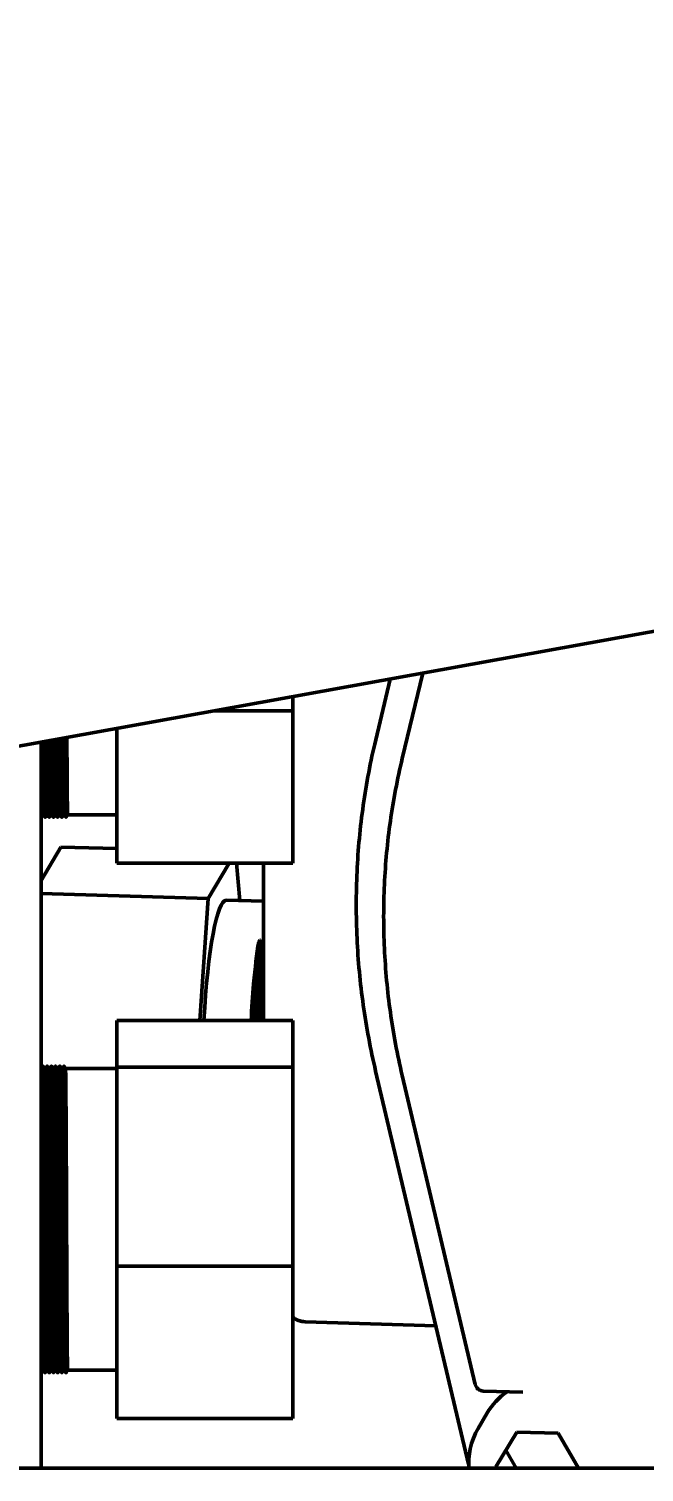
# Model space of a CAD drawing. Header units: inches. Extents: x 11 to 1621, y 11 to 1332.
# Drawn here: x 762.869 to 764.313, y 302.264 to 305.653 of the extents above; entities that cross this region are included whole.
import ezdxf

# ---------------------------------------------------------------- set-up
doc = ezdxf.new("R2010")
doc.units = ezdxf.units.IN
doc.header["$LTSCALE"] = 48
doc.header["$MEASUREMENT"] = 0
doc.layers.add('Dimension (ANSI)', color=7, linetype='Continuous', lineweight=25)
doc.layers.add('Visible (ANSI)', color=7, linetype='Continuous', lineweight=50)
doc.styles.add('Dimension Text', font='tahoma.ttf')
doc.dimstyles.new('ELC FT', dxfattribs={"dimscale": 48, "dimtxt": 0.12, "dimasz": 0.098425, "dimexe": 0.05, "dimexo": 0.1, "dimgap": 0.031496, "dimtad": 1, "dimdec": 5, "dimzin": 3, "dimdsep": 46, "dimlunit": 4, "dimtxsty": 'Dimension Text', "dimcen": 0.09, "dimdle": 0.5, "dimclrd": 5, "dimclre": 5, "dimclrt": 256, "dimadec": 1, "dimazin": 3, "dimtfac": 0.833333, "dimtofl": 0, "dimtmove": 0, "dimatfit": 3, "dimfxl": 0, "dimfrac": 2, "dimtolj": 1, "dimtzin": 0, "dimlwd": 25, "dimlwe": 25, "dimarcsym": 0})

# ---------------------------------------------------------------- blocks, each defined once
blk = doc.blocks.new('*D15')
at = {"layer": 'Defpoints', "color": 0, "linetype": 'Continuous', "transparency": 16777216}
for p in [(804.8774, 319.6302), (264.5024, 280.7711), (804.8774, 187.6927)]:
    blk.add_point(p, dxfattribs=at)
at = {"layer": 'Dimension (ANSI)', "color": 5, "linetype": 'Continuous', "lineweight": 25, "transparency": 16777216}
for p, q in [((804.8774, 314.8302), (804.8774, 185.2927)), ((264.5024, 275.9711), (264.5024, 185.2927)), ((269.2268, 187.6927), (800.153, 187.6927))]:
    blk.add_line(p, q, dxfattribs=at)
at = {"layer": 'Dimension (ANSI)', "color": 5, "linetype": 'Continuous', "transparency": 16777216}
for points in [[(269.2268, 188.4801), (269.2268, 186.9053), (264.5024, 187.6927)], [(800.153, 188.4801), (800.153, 186.9053), (804.8774, 187.6927)]]:
    blk.add_solid(points, dxfattribs=at)
at = {"layer": 'Dimension (ANSI)', "linetype": 'Continuous', "lineweight": 25, "transparency": 16777216, "insert": (534.7524, 192.8408), "char_height": 5.76, "attachment_point": 5, "style": 'Dimension Text'}
blk.add_mtext('\\A1;45\'-0 3/8"', dxfattribs=at)
blk = doc.blocks.new('*D25')
at = {"layer": 'Defpoints', "color": 0, "linetype": 'Continuous', "transparency": 16777216}
for p in [(804.8774, 319.6302), (744.2524, 285.9427), (804.8774, 225.928)]:
    blk.add_point(p, dxfattribs=at)
at = {"layer": 'Dimension (ANSI)', "color": 5, "linetype": 'Continuous', "lineweight": 25, "transparency": 16777216}
for p, q in [((804.8774, 314.8302), (804.8774, 223.528)), ((744.2524, 281.1427), (744.2524, 223.528)), ((748.9768, 225.928), (800.153, 225.928))]:
    blk.add_line(p, q, dxfattribs=at)
at = {"layer": 'Dimension (ANSI)', "color": 5, "linetype": 'Continuous', "transparency": 16777216}
for points in [[(748.9768, 226.7154), (748.9768, 225.1406), (744.2524, 225.928)], [(800.153, 226.7154), (800.153, 225.1406), (804.8774, 225.928)]]:
    blk.add_solid(points, dxfattribs=at)
at = {"layer": 'Dimension (ANSI)', "linetype": 'Continuous', "lineweight": 25, "transparency": 16777216, "insert": (774.5649, 231.076), "char_height": 5.76, "attachment_point": 5, "style": 'Dimension Text'}
blk.add_mtext('\\A1;5\'-0 5/8"', dxfattribs=at)

msp = doc.modelspace()

# ---------------------------------------------------------------- linework, layer by layer
at = {"layer": 'Visible (ANSI)'}
for p, q in [((761.976827, 303.811731), (766.297743, 304.593498)), ((763.682902, 303.983407), (763.717198, 304.12661)), ((763.745377, 303.940028), (763.793362, 304.14039)), ((763.488331, 304.085202), (763.488331, 304.0519)), ((763.488331, 304.0519), (763.304267, 304.0519)), ((763.488331, 304.0519), (763.488331, 303.694486)), ((763.074945, 303.694486), (763.074945, 304.01041)), ((762.897779, 302.724714), (762.897779, 303.978356)), ((762.903146, 303.807503), (762.897779, 303.807503)), ((762.906215, 303.802187), (762.903139, 303.807514)), ((762.907458, 303.802176), (762.906228, 303.802176)), ((762.91054, 303.807503), (762.90747, 303.802187)), ((762.912988, 303.807503), (762.910534, 303.807503)), ((762.916058, 303.802187), (762.912982, 303.807514)), ((762.9173, 303.802176), (762.91607, 303.802176)), ((762.920382, 303.807503), (762.917313, 303.802187)), ((762.922831, 303.807503), (762.920376, 303.807503)), ((762.9259, 303.802187), (762.922824, 303.807514)), ((762.927143, 303.802176), (762.925913, 303.802176)), ((762.930225, 303.807503), (762.927155, 303.802187)), ((762.932673, 303.807503), (762.930219, 303.807503)), ((762.935743, 303.802187), (762.932667, 303.807514)), ((762.936985, 303.802176), (762.935755, 303.802176)), ((762.940068, 303.807503), (762.936998, 303.802187)), ((762.942516, 303.807503), (762.940061, 303.807503)), ((762.945585, 303.802187), (762.942509, 303.807514)), ((762.946828, 303.802176), (762.945598, 303.802176)), ((762.94991, 303.807503), (762.94684, 303.802187)), ((762.952358, 303.807503), (762.949904, 303.807503)), ((762.955428, 303.802187), (762.952352, 303.807514)), ((762.956671, 303.802176), (762.95544, 303.802176)), ((762.959753, 303.807503), (762.956683, 303.802187)), ((763.074945, 303.807503), (762.959746, 303.807503)), ((762.897779, 303.65355), (762.943742, 303.732086)), ((763.074945, 303.7282), (762.943742, 303.732086)), ((763.074945, 303.694486), (763.488331, 303.694486)), ((763.33869, 303.694486), (763.289803, 303.610954)), ((763.363719, 303.606312), (763.355861, 303.694486)), ((763.419928, 303.694486), (763.419928, 303.324907)), ((763.289803, 303.610954), (762.897779, 303.622564)), ((763.289803, 303.610954), (763.270262, 303.324907)), ((763.332186, 303.607246), (763.419928, 303.604647)), ((763.408354, 303.509301), (763.411055, 303.513112)), ((763.411055, 303.513112), (763.412275, 303.513076)), ((763.412275, 303.513076), (763.415672, 303.509084)), ((763.074945, 303.324907), (763.488331, 303.324907)), ((763.074945, 303.214973), (763.074945, 303.324907)), ((763.488331, 303.324907), (763.488331, 303.214973)), ((762.898109, 303.211691), (762.901294, 303.217207)), ((762.902537, 303.217217), (762.901306, 303.217217)), ((762.902549, 303.217207), (762.905625, 303.211879)), ((762.908073, 303.21189), (762.905619, 303.21189)), ((762.908067, 303.21189), (762.911137, 303.217207)), ((762.912379, 303.217217), (762.911149, 303.217217)), ((762.912392, 303.217207), (762.915467, 303.211879)), ((762.917916, 303.21189), (762.915461, 303.21189)), ((762.917909, 303.21189), (762.920979, 303.217207)), ((762.922222, 303.217217), (762.920991, 303.217217)), ((762.922234, 303.217207), (762.92531, 303.211879)), ((762.927758, 303.21189), (762.925304, 303.21189)), ((762.927752, 303.21189), (762.930822, 303.217207)), ((762.932064, 303.217217), (762.930834, 303.217217)), ((762.932077, 303.217207), (762.935153, 303.211879)), ((762.937601, 303.21189), (762.935146, 303.21189)), ((762.937594, 303.21189), (762.940664, 303.217207)), ((762.941907, 303.217217), (762.940676, 303.217217)), ((762.941919, 303.217207), (762.944995, 303.211879)), ((762.947443, 303.21189), (762.944989, 303.21189)), ((762.947437, 303.21189), (762.950507, 303.217207)), ((762.951749, 303.217217), (762.950519, 303.217217)), ((762.951762, 303.217207), (762.954838, 303.211879)), ((763.074945, 303.21189), (762.954831, 303.21189)), ((763.074945, 303.214973), (763.488331, 303.214973)), ((763.074945, 302.747625), (763.074945, 303.214973)), ((763.488331, 303.214973), (763.488331, 302.747625)), ((763.90083, 302.283121), (763.682887, 303.206045)), ((763.916708, 302.469788), (763.74529, 303.195694)), ((763.488331, 302.747625), (763.074945, 302.747625)), ((763.074945, 302.390211), (763.074945, 302.747625)), ((763.488331, 302.747625), (763.488331, 302.390211)), ((762.897779, 302.724714), (762.897779, 302.273462)), ((763.824114, 302.607993), (763.517733, 302.617067)), ((762.903146, 302.503229), (762.897779, 302.503229)), ((762.906215, 302.497912), (762.903139, 302.503239)), ((762.91054, 302.503229), (762.90747, 302.497912)), ((762.912988, 302.503229), (762.910534, 302.503229)), ((762.916058, 302.497912), (762.912982, 302.503239)), ((762.920382, 302.503229), (762.917313, 302.497912)), ((762.922831, 302.503229), (762.920376, 302.503229)), ((762.9259, 302.497912), (762.922824, 302.503239)), ((762.930225, 302.503229), (762.927155, 302.497912)), ((762.932673, 302.503229), (762.930219, 302.503229)), ((762.935743, 302.497912), (762.932667, 302.503239)), ((762.940068, 302.503229), (762.936998, 302.497912)), ((762.942516, 302.503229), (762.940061, 302.503229)), ((762.945585, 302.497912), (762.942509, 302.503239)), ((762.94991, 302.503229), (762.94684, 302.497912)), ((762.952358, 302.503229), (762.949904, 302.503229)), ((762.955428, 302.497912), (762.952352, 302.503239)), ((762.959753, 302.503229), (762.956683, 302.497912)), ((763.074945, 302.503229), (762.959746, 302.503229)), ((762.907458, 302.497901), (762.906228, 302.497901)), ((762.9173, 302.497901), (762.91607, 302.497901)), ((762.927143, 302.497901), (762.925913, 302.497901)), ((762.936985, 302.497901), (762.935755, 302.497901)), ((762.946828, 302.497901), (762.945598, 302.497901)), ((762.956671, 302.497901), (762.95544, 302.497901)), ((764.027992, 302.451766), (763.935443, 302.454506)), ((763.94405, 302.401991), (763.923495, 302.366868)), ((763.074945, 302.390211), (763.488331, 302.390211)), ((763.965182, 302.276462), (764.013974, 302.358071)), ((764.013974, 302.358071), (764.111557, 302.355181)), ((764.111557, 302.355181), (764.158743, 302.273462)), ((764.012855, 302.273462), (763.988552, 302.315551)), ((745.222429, 302.273462), (766.252429, 302.273462)), ((763.966915, 302.273462), (763.965182, 302.276462))]:
    msp.add_line(p, q, dxfattribs=at)
for centre, major_axis, ratio, start_param, end_param in [((763.321697, 303.25307), (0.010489, 0.354175), 0.12718081, 0, 1.37031778), ((764.088459, 302.317475), (-0.144409, 0.084516), 0.96603419, 5.84896508, 6.28318531)]:
    msp.add_ellipse(centre, major_axis=major_axis, ratio=ratio, start_param=start_param, end_param=end_param, dxfattribs=at)
for points, knots in [([(762.903139, 303.807514), (762.903048, 303.807673), (762.902958, 303.809584), (762.902681, 303.821264), (762.902505, 303.837611), (762.902098, 303.885856), (762.901883, 303.917717), (762.901627, 303.962937), (762.901584, 303.970893), (762.901541, 303.979036)], [-2.623271953, -2.623271953, -2.623271953, -2.623271953, -2.468116236, -2.468116236, -2.126204219, -2.126204219, -1.774687026, -1.774687026, -1.702018829, -1.702018829, -1.702018829, -1.702018829]), ([(762.908916, 303.980371), (762.909123, 303.941136), (762.909336, 303.906787), (762.909759, 303.850812), (762.909956, 303.830173), (762.910272, 303.811189), (762.910401, 303.807504), (762.910534, 303.807503)], [-31.864256191, -31.864256191, -31.864256191, -31.864256191, -31.516081539, -31.516081539, -31.15714712, -31.15714712, -30.931390927, -30.931390927, -30.931390927, -30.931390927]), ([(762.912982, 303.807514), (762.912959, 303.807553), (762.912937, 303.807698), (762.912715, 303.810201), (762.91254, 303.820965), (762.912145, 303.859383), (762.911928, 303.887531), (762.911596, 303.940404), (762.911484, 303.959971), (762.911374, 303.980815)], [-5.459951241, -5.459951241, -5.459951241, -5.459951241, -5.421803077, -5.421803077, -5.079467466, -5.079467466, -4.718599846, -4.718599846, -4.532983054, -4.532983054, -4.532983054, -4.532983054]), ([(762.918749, 303.98215), (762.918923, 303.948942), (762.919103, 303.919099), (762.919496, 303.863151), (762.919705, 303.839817), (762.920048, 303.813458), (762.920208, 303.807503), (762.920376, 303.807503)], [-26.196929326, -26.196929326, -26.196929326, -26.196929326, -25.902586011, -25.902586011, -25.545199728, -25.545199728, -25.258724432, -25.258724432, -25.258724432, -25.258724432]), ([(762.922824, 303.807514), (762.922768, 303.807613), (762.922712, 303.808384), (762.922459, 303.815022), (762.922285, 303.828803), (762.92188, 303.872865), (762.921661, 303.903308), (762.921364, 303.953477), (762.921285, 303.967724), (762.921207, 303.982594)], [-11.132632905, -11.132632905, -11.132632905, -11.132632905, -11.036192964, -11.036192964, -10.690794754, -10.690794754, -10.332425077, -10.332425077, -10.200498646, -10.200498646, -10.200498646, -10.200498646]), ([(762.928582, 303.983929), (762.928723, 303.9569), (762.928868, 303.932011), (762.92923, 303.876948), (762.929444, 303.850904), (762.929828, 303.816532), (762.930008, 303.807772), (762.930212, 303.807505), (762.930216, 303.807503), (762.930219, 303.807503)], [-20.529501514, -20.529501514, -20.529501514, -20.529501514, -20.290393132, -20.290393132, -19.932912315, -19.932912315, -19.591471825, -19.591471825, -19.58619296, -19.58619296, -19.58619296, -19.58619296]), ([(762.932667, 303.807514), (762.932569, 303.807683), (762.932474, 303.809838), (762.932192, 303.822515), (762.932015, 303.839329), (762.931607, 303.888448), (762.931392, 303.920733), (762.931133, 303.966937), (762.931087, 303.97555), (762.931041, 303.984374)], [-16.805358401, -16.805358401, -16.805358401, -16.805358401, -16.639504425, -16.639504425, -16.297826031, -16.297826031, -15.945913089, -15.945913089, -15.867977257, -15.867977257, -15.867977257, -15.867977257]), ([(762.938415, 303.985708), (762.938523, 303.964907), (762.938634, 303.945319), (762.938957, 303.893025), (762.939168, 303.864955), (762.939563, 303.824344), (762.939737, 303.812111), (762.939979, 303.80786), (762.94002, 303.807503), (762.940061, 303.807503)], [-14.862021905, -14.862021905, -14.862021905, -14.862021905, -14.678466692, -14.678466692, -14.330353352, -14.330353352, -13.983794428, -13.983794428, -13.913642535, -13.913642535, -13.913642535, -13.913642535]), ([(762.942509, 303.807514), (762.942377, 303.807744), (762.942249, 303.811641), (762.941944, 303.830569), (762.941756, 303.850096), (762.94134, 303.904308), (762.941123, 303.939005), (762.940899, 303.981245), (762.940887, 303.983691), (762.940874, 303.986153)], [-22.478113963, -22.478113963, -22.478113963, -22.478113963, -22.252792026, -22.252792026, -21.911241215, -21.911241215, -21.556971916, -21.556971916, -21.535348618, -21.535348618, -21.535348618, -21.535348618]), ([(762.948249, 303.987487), (762.948325, 303.972829), (762.948402, 303.958748), (762.948692, 303.90896), (762.948905, 303.878375), (762.949308, 303.832734), (762.949482, 303.81778), (762.94975, 303.80875), (762.949826, 303.807503), (762.949904, 303.807504)], [-9.194503337, -9.194503337, -9.194503337, -9.194503337, -9.065626911, -9.065626911, -8.715287978, -8.715287978, -8.372324126, -8.372324126, -8.240952434, -8.240952434, -8.240952434, -8.240952434]), ([(762.952352, 303.807514), (762.952184, 303.807808), (762.952025, 303.814093), (762.951687, 303.84063), (762.951486, 303.86309), (762.951088, 303.919381), (762.950894, 303.951742), (762.950707, 303.987932)], [-28.150834798, -28.150834798, -28.150834798, -28.150834798, -27.863241249, -27.863241249, -27.519756805, -27.519756805, -27.202633794, -27.202633794, -27.202633794, -27.202633794]), ([(762.958083, 303.989266), (762.958127, 303.980652), (762.958171, 303.972227), (762.958428, 303.925632), (762.958644, 303.892675), (762.959054, 303.842157), (762.959234, 303.824599), (762.959526, 303.810094), (762.959635, 303.807504), (762.959746, 303.807504)], [-3.526966285, -3.526966285, -3.526966285, -3.526966285, -3.451559328, -3.451559328, -3.099004111, -3.099004111, -2.757565944, -2.757565944, -2.568159661, -2.568159661, -2.568159661, -2.568159661]), ([(763.682887, 303.206045), (763.670784, 303.257301), (763.661059, 303.309036), (763.646451, 303.413028), (763.641567, 303.465284), (763.636684, 303.569879), (763.636684, 303.622217), (763.641568, 303.726532), (763.646452, 303.77851), (763.661064, 303.881666), (763.670793, 303.932844), (763.682902, 303.983407)], [1.341206173, 1.341206173, 1.341206173, 1.341206173, 1.433042235, 1.433042235, 1.524878296, 1.524878296, 1.616714357, 1.616714357, 1.708550419, 1.708550419, 1.80038648, 1.80038648, 1.80038648, 1.80038648]), ([(763.74529, 303.195694), (763.733716, 303.244707), (763.724414, 303.294192), (763.710437, 303.393689), (763.705763, 303.443702), (763.701087, 303.543832), (763.701087, 303.593949), (763.705765, 303.693863), (763.710443, 303.74366), (763.724446, 303.842508), (763.733769, 303.891559), (763.745377, 303.940028)], [1.341206173, 1.341206173, 1.341206173, 1.341206173, 1.433042235, 1.433042235, 1.524878296, 1.524878296, 1.616714357, 1.616714357, 1.708550419, 1.708550419, 1.80038648, 1.80038648, 1.80038648, 1.80038648]), ([(763.400333, 303.324907), (763.402425, 303.364986), (763.405342, 303.403285), (763.412159, 303.468877), (763.415869, 303.49647), (763.419928, 303.519912)], [-6.22106671, -6.22106671, -6.22106671, -6.22106671, -5.907826021, -5.907826021, -5.630453859, -5.630453859, -5.630453859, -5.630453859]), ([(763.39056, 303.324907), (763.392096, 303.354411), (763.394084, 303.383028), (763.399778, 303.44728), (763.403799, 303.480883), (763.408354, 303.509301)], [-0.549157075, -0.549157075, -0.549157075, -0.549157075, -0.318241885, -0.318241885, 0, 0, 0, 0]), ([(763.415672, 303.509084), (763.411161, 303.48094), (763.407174, 303.447708), (763.401461, 303.383637), (763.399445, 303.354729), (763.39789, 303.324907)], [-33.563950478, -33.563950478, -33.563950478, -33.563950478, -33.248779612, -33.248779612, -33.015386971, -33.015386971, -33.015386971, -33.015386971]), ([(763.41993, 303.469877), (763.41872, 303.460203), (763.417562, 303.450115), (763.412769, 303.404459), (763.409791, 303.365609), (763.407663, 303.324907)], [-27.756168513, -27.756168513, -27.756168513, -27.756168513, -27.661586547, -27.661586547, -27.343505672, -27.343505672, -27.343505672, -27.343505672]), ([(763.410107, 303.324907), (763.41025, 303.32764), (763.410397, 303.330367), (763.412847, 303.374573), (763.416026, 303.413865), (763.419928, 303.449077)], [-11.892828199, -11.892828199, -11.892828199, -11.892828199, -11.871482513, -11.871482513, -11.54601281, -11.54601281, -11.54601281, -11.54601281]), ([(763.419928, 303.366096), (763.419227, 303.355914), (763.418579, 303.345558), (763.417798, 303.331684), (763.417615, 303.3283), (763.417437, 303.324907)], [-21.780777319, -21.780777319, -21.780777319, -21.780777319, -21.698271034, -21.698271034, -21.671758919, -21.671758919, -21.671758919, -21.671758919]), ([(762.905625, 303.211879), (762.905708, 303.211736), (762.905792, 303.210169), (762.906094, 303.199541), (762.906313, 303.182713), (762.906716, 303.133637), (762.90689, 303.102466), (762.907288, 303.028808), (762.9075, 302.986881), (762.907929, 302.896861), (762.908141, 302.849535), (762.908523, 302.758913), (762.908705, 302.716349), (762.909117, 302.637825), (762.909333, 302.602898), (762.909759, 302.546537), (762.909956, 302.525898), (762.910272, 302.506914), (762.910401, 302.503229), (762.910534, 302.503229)], [-33.76047648, -33.76047648, -33.76047648, -33.76047648, -33.6205394, -33.6205394, -33.26178882, -33.26178882, -32.91700126, -32.91700126, -32.56795547, -32.56795547, -32.21049352, -32.21049352, -31.86913753, -31.86913753, -31.51608154, -31.51608154, -31.15714712, -31.15714712, -30.93139093, -30.93139093, -30.93139093, -30.93139093]), ([(762.912982, 302.503239), (762.91282, 302.503522), (762.912665, 302.509367), (762.912328, 302.535126), (762.912119, 302.558348), (762.911691, 302.618961), (762.911477, 302.655511), (762.911072, 302.736555), (762.910897, 302.7801), (762.910502, 302.871987), (762.910285, 302.919534), (762.909855, 303.008059), (762.909646, 303.048395), (762.909256, 303.118802), (762.909077, 303.148128), (762.908664, 303.19191), (762.908445, 303.205638), (762.908178, 303.211328), (762.908125, 303.21189), (762.908073, 303.21189)], [-8.29821648, -8.29821648, -8.29821648, -8.29821648, -8.02120569, -8.02120569, -7.663823, -7.663823, -7.3129152, -7.3129152, -6.97052729, -6.97052729, -6.60972584, -6.60972584, -6.26285152, -6.26285152, -5.91332111, -5.91332111, -5.55701559, -5.55701559, -5.46890755, -5.46890755, -5.46890755, -5.46890755]), ([(762.915467, 303.211879), (762.915514, 303.211799), (762.915561, 303.21127), (762.915823, 303.205852), (762.916041, 303.192249), (762.916455, 303.148682), (762.916634, 303.11943), (762.917024, 303.049153), (762.917232, 303.008883), (762.917662, 302.920455), (762.91788, 302.872934), (762.918275, 302.781027), (762.918449, 302.737438), (762.918854, 302.656287), (762.919068, 302.619672), (762.919496, 302.558876), (762.919705, 302.535542), (762.920048, 302.509183), (762.920208, 302.503229), (762.920376, 302.503229)], [-28.0879917, -28.0879917, -28.0879917, -28.0879917, -28.00932768, -28.00932768, -27.65312054, -27.65312054, -27.30336093, -27.30336093, -26.95657305, -26.95657305, -26.59587262, -26.59587262, -26.25340117, -26.25340117, -25.90258601, -25.90258601, -25.54519973, -25.54519973, -25.25872443, -25.25872443, -25.25872443, -25.25872443]), ([(762.922824, 302.503239), (762.922625, 302.503584), (762.922448, 302.51222), (762.922066, 302.546168), (762.921853, 302.572108), (762.921424, 302.637107), (762.921213, 302.675214), (762.920816, 302.75886), (762.920642, 302.803556), (762.920236, 302.895891), (762.920018, 302.94266), (762.919592, 303.028599), (762.919388, 303.067199), (762.919006, 303.134256), (762.918815, 303.161668), (762.918392, 303.199834), (762.918175, 303.210337), (762.917948, 303.211837), (762.917932, 303.21189), (762.917916, 303.21189)], [-13.97078449, -13.97078449, -13.97078449, -13.97078449, -13.6334438, -13.6334438, -13.27596523, -13.27596523, -12.92731945, -12.92731945, -12.58181514, -12.58181514, -12.22351076, -12.22351076, -11.87878701, -11.87878701, -11.52240472, -11.52240472, -11.16857708, -11.16857708, -11.14154726, -11.14154726, -11.14154726, -11.14154726]), ([(762.92531, 303.211879), (762.92532, 303.211861), (762.925331, 303.211821), (762.925552, 303.210493), (762.925769, 303.200121), (762.926192, 303.162186), (762.926384, 303.134853), (762.926766, 303.067932), (762.92697, 303.029404), (762.927396, 302.943575), (762.927614, 302.896841), (762.92802, 302.804492), (762.928194, 302.759748), (762.928591, 302.676002), (762.928802, 302.637837), (762.92923, 302.572673), (762.929444, 302.546629), (762.929828, 302.512257), (762.930008, 302.503497), (762.930212, 302.503231), (762.930216, 302.503229), (762.930219, 302.503229)], [-22.41539023, -22.41539023, -22.41539023, -22.41539023, -22.39788976, -22.39788976, -22.04416235, -22.04416235, -21.68746261, -21.68746261, -21.34282491, -21.34282491, -20.98461953, -20.98461953, -20.63895029, -20.63895029, -20.29039313, -20.29039313, -19.93291231, -19.93291231, -19.59147183, -19.59147183, -19.58619296, -19.58619296, -19.58619296, -19.58619296]), ([(762.932667, 302.503239), (762.932633, 302.503298), (762.932599, 302.503597), (762.932364, 302.507396), (762.932189, 302.519379), (762.931795, 302.559536), (762.931585, 302.587376), (762.931156, 302.656395), (762.930942, 302.697237), (762.930554, 302.78394), (762.930377, 302.828715), (762.929969, 302.919642), (762.929754, 302.964923), (762.929327, 303.04934), (762.929122, 303.087535), (762.928751, 303.149511), (762.928552, 303.173253), (762.92815, 303.204187), (762.927951, 303.21189), (762.927758, 303.21189)], [-19.64333207, -19.64333207, -19.64333207, -19.64333207, -19.58580674, -19.58580674, -19.23882224, -19.23882224, -18.89090707, -18.89090707, -18.53340582, -18.53340582, -18.19170327, -18.19170327, -17.83984032, -17.83984032, -17.48245679, -17.48245679, -17.13962223, -17.13962223, -16.814097, -16.814097, -16.814097, -16.814097]), ([(762.935153, 303.211879), (762.935338, 303.211558), (762.935529, 303.204137), (762.935924, 303.17429), (762.936124, 303.150774), (762.936496, 303.089191), (762.936699, 303.051164), (762.937126, 302.966958), (762.937341, 302.921717), (762.93775, 302.830802), (762.937927, 302.786002), (762.938315, 302.699136), (762.938528, 302.658152), (762.938957, 302.58875), (762.939168, 302.56068), (762.939563, 302.520069), (762.939737, 302.507836), (762.939979, 302.503585), (762.94002, 302.503229), (762.940061, 302.503229)], [-16.74286886, -16.74286886, -16.74286886, -16.74286886, -16.43008107, -16.43008107, -16.08704166, -16.08704166, -15.7296356, -15.7296356, -15.37756527, -15.37756527, -15.035962, -15.035962, -14.67846669, -14.67846669, -14.33035335, -14.33035335, -13.98379443, -13.98379443, -13.91364253, -13.91364253, -13.91364253, -13.91364253]), ([(762.942509, 302.503239), (762.94244, 302.50336), (762.942371, 302.504495), (762.942109, 302.512892), (762.941936, 302.527584), (762.941534, 302.572737), (762.94132, 302.603081), (762.940892, 302.676222), (762.940682, 302.718542), (762.940305, 302.806995), (762.940118, 302.852077), (762.939702, 302.942825), (762.939485, 302.987569), (762.939063, 303.069143), (762.938874, 303.105155), (762.938491, 303.162553), (762.938286, 303.183797), (762.937917, 303.206842), (762.937756, 303.21189), (762.937601, 303.21189)], [-25.31599545, -25.31599545, -25.31599545, -25.31599545, -25.1975597, -25.1975597, -24.85433764, -24.85433764, -24.50421806, -24.50421806, -24.14680057, -24.14680057, -23.80527168, -23.80527168, -23.45106021, -23.45106021, -23.09588377, -23.09588377, -22.75083039, -22.75083039, -22.48669791, -22.48669791, -22.48669791, -22.48669791]), ([(762.944995, 303.211879), (762.945144, 303.211622), (762.945296, 303.206795), (762.945658, 303.184694), (762.945863, 303.163685), (762.946247, 303.106763), (762.946435, 303.07102), (762.946856, 302.989809), (762.947073, 302.94513), (762.947489, 302.854407), (762.947678, 302.80929), (762.948053, 302.720671), (762.948263, 302.678216), (762.948692, 302.604686), (762.948905, 302.5741), (762.949308, 302.528459), (762.949482, 302.513505), (762.94975, 302.504475), (762.949826, 302.503229), (762.949904, 302.503229)], [-11.07023611, -11.07023611, -11.07023611, -11.07023611, -10.81882748, -10.81882748, -10.47356827, -10.47356827, -10.11910995, -10.11910995, -9.76465974, -9.76465974, -9.42303498, -9.42303498, -9.06562691, -9.06562691, -8.71528798, -8.71528798, -8.37232413, -8.37232413, -8.24095243, -8.24095243, -8.24095243, -8.24095243]), ([(762.952352, 302.503239), (762.952248, 302.503419), (762.952146, 302.505855), (762.95186, 302.519606), (762.951682, 302.536912), (762.951272, 302.586956), (762.951056, 302.619685), (762.95063, 302.696632), (762.950429, 302.740248), (762.950055, 302.830323), (762.949855, 302.87578), (762.949432, 302.966196), (762.949214, 303.010176), (762.948802, 303.087981), (762.948625, 303.121279), (762.948233, 303.173747), (762.948024, 303.192488), (762.947688, 303.208843), (762.947564, 303.21189), (762.947443, 303.21189)], [-30.9887649, -30.9887649, -30.9887649, -30.9887649, -30.8119941, -30.8119941, -30.4704931, -30.4704931, -30.11815727, -30.11815727, -29.76072107, -29.76072107, -29.41741959, -29.41741959, -29.06074516, -29.06074516, -28.71206188, -28.71206188, -28.36486321, -28.36486321, -28.1594262, -28.1594262, -28.1594262, -28.1594262]), ([(762.954838, 303.211879), (762.954949, 303.211686), (762.955063, 303.20891), (762.955389, 303.193729), (762.955599, 303.175391), (762.955992, 303.123696), (762.956168, 303.090809), (762.956579, 303.013597), (762.956797, 302.969753), (762.95722, 302.879416), (762.957422, 302.83391), (762.957799, 302.74319), (762.958, 302.699016), (762.958428, 302.621357), (762.958644, 302.5884), (762.959054, 302.537882), (762.959234, 302.520324), (762.959526, 302.505819), (762.959635, 302.503229), (762.959746, 302.503229)], [-5.3974898, -5.3974898, -5.3974898, -5.3974898, -5.20836721, -5.20836721, -4.86082874, -4.86082874, -4.51297328, -4.51297328, -4.15591396, -4.15591396, -3.81227517, -3.81227517, -3.45155933, -3.45155933, -3.09900411, -3.09900411, -2.75756594, -2.75756594, -2.56815966, -2.56815966, -2.56815966, -2.56815966]), ([(762.903139, 302.503239), (762.903012, 302.50346), (762.902888, 302.50707), (762.902578, 302.525569), (762.902381, 302.546079), (762.901956, 302.602217), (762.901739, 302.637069), (762.901327, 302.715481), (762.901145, 302.758004), (762.900763, 302.848586), (762.900551, 302.895918), (762.900123, 302.986007), (762.89991, 303.027996), (762.899527, 303.09901), (762.899366, 303.128291), (762.898998, 303.175737), (762.8988, 303.193088), (762.898189, 303.202811)], [-2.62551562, -2.62551562, -2.62551562, -2.62551562, -2.40896942, -2.40896942, -2.05035992, -2.05035992, -1.69720755, -1.69720755, -1.35585458, -1.35585458, -0.99839473, -0.99839473, -0.64925851, -0.64925851, -0.33069936, -0.33069936, -0.00124937, -0.00124937, -0.00124937, -0.00124937]), ([(763.935443, 302.454513), (763.933371, 302.454573), (763.931253, 302.454969), (763.927259, 302.45641), (763.925335, 302.457484), (763.92196, 302.460173), (763.920471, 302.461828), (763.918121, 302.465508), (763.917243, 302.46759), (763.916736, 302.4697)], [0, 0, 0, 0, 0.0163254864, 0.0163254864, 0.0328980027, 0.0328980027, 0.0496385384, 0.0496385384, 0.0667074723, 0.0667074723, 0.0667074723, 0.0667074723]), ([(763.923495, 302.366868), (763.914769, 302.351958), (763.908501, 302.335615), (763.901936, 302.303857), (763.900988, 302.288585), (763.90217, 302.273462)], [4.197821218, 4.197821218, 4.197821218, 4.197821218, 4.513145403, 4.513145403, 4.789220615, 4.789220615, 4.789220615, 4.789220615])]:
    msp.add_open_spline(points, degree=3, knots=knots, dxfattribs=at)
for points, weights, knots in [([(762.9046, 303.97959), (762.905223, 303.858841), (762.905776, 303.817891), (762.905989, 303.802176), (762.906228, 303.802176)], [0.944302320009, 0.905512501632, 1, 0.961496603968, 0.945124440988], [0.0637426586, 0.0637426586, 0.0637426586, 0.0833333333, 0.0833333333, 0.0913164795, 0.0913164795, 0.0913164795]), ([(762.90747, 303.802187), (762.907225, 303.801761), (762.907007, 303.817891), (762.906453, 303.858885), (762.905829, 303.979812)], [0.944308693049, 0.96052066305, 1, 0.905421778619, 0.944376931658], [0.9084811727, 0.9084811727, 0.9084811727, 0.9166666667, 0.9166666667, 0.9362761515, 0.9362761515, 0.9362761515]), ([(762.914433, 303.981369), (762.915061, 303.859188), (762.915619, 303.817891), (762.915831, 303.802176), (762.91607, 303.802176)], [0.944905369108, 0.904787577551, 1, 0.961496603968, 0.945124440988], [0.2302590223, 0.2302590223, 0.2302590223, 0.25, 0.25, 0.2579831461, 0.2579831461, 0.2579831461]), ([(762.917313, 303.802187), (762.917067, 303.801761), (762.916849, 303.817891), (762.916291, 303.859232), (762.915662, 303.981591)], [0.944308693049, 0.96052066305, 1, 0.904697098953, 0.944981737701], [0.741814506, 0.741814506, 0.741814506, 0.75, 0.75, 0.7697597372, 0.7697597372, 0.7697597372]), ([(762.924266, 303.983148), (762.924899, 303.859535), (762.925461, 303.817891), (762.925674, 303.802176), (762.925913, 303.802176)], [0.945522439091, 0.904064584597, 1, 0.961496603968, 0.945124440988], [0.3967757864, 0.3967757864, 0.3967757864, 0.4166666667, 0.4166666667, 0.4246498128, 0.4246498128, 0.4246498128]), ([(762.927155, 303.802187), (762.92691, 303.801761), (762.926692, 303.817891), (762.926129, 303.859579), (762.925496, 303.98337)], [0.944308693049, 0.96052066305, 1, 0.903974343529, 0.945600554818], [0.5751478394, 0.5751478394, 0.5751478394, 0.5833333333, 0.5833333333, 0.6032429238, 0.6032429238, 0.6032429238]), ([(762.9341, 303.984927), (762.934737, 303.859882), (762.935304, 303.817891), (762.935516, 303.802176), (762.935755, 303.802176)], [0.94615345325, 0.903343468189, 1, 0.961496603968, 0.945124440988], [0.5632929396, 0.5632929396, 0.5632929396, 0.5833333333, 0.5833333333, 0.5913164795, 0.5913164795, 0.5913164795]), ([(762.936998, 303.802187), (762.936752, 303.801761), (762.936534, 303.817891), (762.935966, 303.859925), (762.935329, 303.985149)], [0.944308693049, 0.96052066305, 1, 0.903253457908, 0.946233306805], [0.4084811727, 0.4084811727, 0.4084811727, 0.4166666667, 0.4166666667, 0.4367257228, 0.4367257228, 0.4367257228]), ([(762.943933, 303.986706), (762.944574, 303.860228), (762.945146, 303.817891), (762.945359, 303.802176), (762.945598, 303.802176)], [0.946798338874, 0.902624174878, 1, 0.961496603968, 0.945124440988], [0.7298104707, 0.7298104707, 0.7298104707, 0.75, 0.75, 0.7579831461, 0.7579831461, 0.7579831461]), ([(762.94684, 303.802187), (762.946595, 303.801761), (762.946377, 303.817891), (762.945804, 303.860271), (762.945162, 303.986929)], [0.944308693049, 0.96052066305, 1, 0.902534388781, 0.946879921445], [0.241814506, 0.241814506, 0.241814506, 0.25, 0.25, 0.2702081452, 0.2702081452, 0.2702081452]), ([(762.953767, 303.988485), (762.954412, 303.860574), (762.954989, 303.817891), (762.955201, 303.802176), (762.95544, 303.802176)], [0.947457027135, 0.901906652304, 1, 0.961496603968, 0.945124440988], [0.896328369, 0.896328369, 0.896328369, 0.9166666667, 0.9166666667, 0.9246498128, 0.9246498128, 0.9246498128]), ([(762.956683, 303.802187), (762.956437, 303.801761), (762.956219, 303.817891), (762.955642, 303.860617), (762.954996, 303.988708)], [0.944308693049, 0.96052066305, 1, 0.90181708392, 0.947540330385], [0.0751478394, 0.0751478394, 0.0751478394, 0.0833333333, 0.0833333333, 0.1036902017, 0.1036902017, 0.1036902017]), ([(762.901294, 303.217207), (762.90193, 303.218308), (762.902496, 303.120597), (762.903316, 302.97898), (762.904136, 302.776654), (762.904956, 302.574327), (762.905776, 302.513616), (762.905989, 302.497901), (762.906228, 302.497901)], [0.945966331367, 0.90355546782, 1, 0.866025403784, 1, 0.866025403784, 1, 0.961496603968, 0.945124440988], [0.0077813392, 0.0077813392, 0.0077813392, 0.0277777778, 0.0277777778, 0.0555555556, 0.0555555556, 0.0833333333, 0.0833333333, 0.0913164795, 0.0913164795, 0.0913164795]), ([(762.90747, 302.497912), (762.907225, 302.497486), (762.907007, 302.513616), (762.906187, 302.574327), (762.905366, 302.776654), (762.904546, 302.97898), (762.903726, 303.120597), (762.903166, 303.217217), (762.902537, 303.217217)], [0.944308693049, 0.96052066305, 1, 0.866025403784, 1, 0.866025403784, 1, 0.904528799817, 0.945124440988], [0.9084811727, 0.9084811727, 0.9084811727, 0.9166666667, 0.9166666667, 0.9444444444, 0.9444444444, 0.9722222222, 0.9722222222, 0.9920168539, 0.9920168539, 0.9920168539]), ([(762.911137, 303.217207), (762.911772, 303.218308), (762.912338, 303.120597), (762.913158, 302.97898), (762.913978, 302.776654), (762.914799, 302.574327), (762.915619, 302.513616), (762.915831, 302.497901), (762.91607, 302.497901)], [0.945966331367, 0.90355546782, 1, 0.866025403784, 1, 0.866025403784, 1, 0.961496603968, 0.945124440988], [0.1744480059, 0.1744480059, 0.1744480059, 0.1944444444, 0.1944444444, 0.2222222222, 0.2222222222, 0.25, 0.25, 0.2579831461, 0.2579831461, 0.2579831461]), ([(762.917313, 302.497912), (762.917067, 302.497486), (762.916849, 302.513616), (762.916029, 302.574327), (762.915209, 302.776654), (762.914389, 302.97898), (762.913568, 303.120597), (762.913009, 303.217217), (762.912379, 303.217217)], [0.944308693049, 0.96052066305, 1, 0.866025403784, 1, 0.866025403784, 1, 0.904528799817, 0.945124440988], [0.741814506, 0.741814506, 0.741814506, 0.75, 0.75, 0.7777777778, 0.7777777778, 0.8055555556, 0.8055555556, 0.8253501872, 0.8253501872, 0.8253501872]), ([(762.920979, 303.217207), (762.921615, 303.218308), (762.922181, 303.120597), (762.923001, 302.97898), (762.923821, 302.776654), (762.924641, 302.574327), (762.925461, 302.513616), (762.925674, 302.497901), (762.925913, 302.497901)], [0.945966331367, 0.90355546782, 1, 0.866025403784, 1, 0.866025403784, 1, 0.961496603968, 0.945124440988], [0.3411146725, 0.3411146725, 0.3411146725, 0.3611111111, 0.3611111111, 0.3888888889, 0.3888888889, 0.4166666667, 0.4166666667, 0.4246498128, 0.4246498128, 0.4246498128]), ([(762.927155, 302.497912), (762.92691, 302.497486), (762.926692, 302.513616), (762.925872, 302.574327), (762.925051, 302.776654), (762.924231, 302.97898), (762.923411, 303.120597), (762.922851, 303.217217), (762.922222, 303.217217)], [0.944308693049, 0.96052066305, 1, 0.866025403784, 1, 0.866025403784, 1, 0.904528799817, 0.945124440988], [0.5751478394, 0.5751478394, 0.5751478394, 0.5833333333, 0.5833333333, 0.6111111111, 0.6111111111, 0.6388888889, 0.6388888889, 0.6586835205, 0.6586835205, 0.6586835205]), ([(762.930822, 303.217207), (762.931457, 303.218308), (762.932023, 303.120597), (762.932843, 302.97898), (762.933664, 302.776654), (762.934484, 302.574327), (762.935304, 302.513616), (762.935516, 302.497901), (762.935755, 302.497901)], [0.945966331367, 0.90355546782, 1, 0.866025403784, 1, 0.866025403784, 1, 0.961496603968, 0.945124440988], [0.5077813392, 0.5077813392, 0.5077813392, 0.5277777778, 0.5277777778, 0.5555555556, 0.5555555556, 0.5833333333, 0.5833333333, 0.5913164795, 0.5913164795, 0.5913164795]), ([(762.936998, 302.497912), (762.936752, 302.497486), (762.936534, 302.513616), (762.935714, 302.574327), (762.934894, 302.776654), (762.934074, 302.97898), (762.933253, 303.120597), (762.932694, 303.217217), (762.932064, 303.217217)], [0.944308693049, 0.96052066305, 1, 0.866025403784, 1, 0.866025403784, 1, 0.904528799817, 0.945124440988], [0.4084811727, 0.4084811727, 0.4084811727, 0.4166666667, 0.4166666667, 0.4444444444, 0.4444444444, 0.4722222222, 0.4722222222, 0.4920168539, 0.4920168539, 0.4920168539]), ([(762.940664, 303.217207), (762.9413, 303.218308), (762.941866, 303.120597), (762.942686, 302.97898), (762.943506, 302.776654), (762.944326, 302.574327), (762.945146, 302.513616), (762.945359, 302.497901), (762.945598, 302.497901)], [0.945966331367, 0.90355546782, 1, 0.866025403784, 1, 0.866025403784, 1, 0.961496603968, 0.945124440988], [0.6744480059, 0.6744480059, 0.6744480059, 0.6944444444, 0.6944444444, 0.7222222222, 0.7222222222, 0.75, 0.75, 0.7579831461, 0.7579831461, 0.7579831461]), ([(762.94684, 302.497912), (762.946595, 302.497486), (762.946377, 302.513616), (762.945557, 302.574327), (762.944736, 302.776654), (762.943916, 302.97898), (762.943096, 303.120597), (762.942536, 303.217217), (762.941907, 303.217217)], [0.944308693049, 0.96052066305, 1, 0.866025403784, 1, 0.866025403784, 1, 0.904528799817, 0.945124440988], [0.241814506, 0.241814506, 0.241814506, 0.25, 0.25, 0.2777777778, 0.2777777778, 0.3055555556, 0.3055555556, 0.3253501872, 0.3253501872, 0.3253501872]), ([(762.950507, 303.217207), (762.951142, 303.218308), (762.951708, 303.120597), (762.952528, 302.97898), (762.953349, 302.776654), (762.954169, 302.574327), (762.954989, 302.513616), (762.955201, 302.497901), (762.95544, 302.497901)], [0.945966331367, 0.90355546782, 1, 0.866025403784, 1, 0.866025403784, 1, 0.961496603968, 0.945124440988], [0.8411146725, 0.8411146725, 0.8411146725, 0.8611111111, 0.8611111111, 0.8888888889, 0.8888888889, 0.9166666667, 0.9166666667, 0.9246498128, 0.9246498128, 0.9246498128]), ([(762.956683, 302.497912), (762.956437, 302.497486), (762.956219, 302.513616), (762.955399, 302.574327), (762.954579, 302.776654), (762.953759, 302.97898), (762.952938, 303.120597), (762.952379, 303.217217), (762.951749, 303.217217)], [0.944308693049, 0.96052066305, 1, 0.866025403784, 1, 0.866025403784, 1, 0.904528799817, 0.945124440988], [0.0751478394, 0.0751478394, 0.0751478394, 0.0833333333, 0.0833333333, 0.1111111111, 0.1111111111, 0.1388888889, 0.1388888889, 0.1586835205, 0.1586835205, 0.1586835205])]:
    msp.add_rational_spline(points, weights, degree=2, knots=knots, dxfattribs=at)
for points, weights in [([(763.411055, 303.513112), (763.398669, 303.435874), (763.392926, 303.324907)], [1, 0.922027127208, 0.93481428002]), ([(763.394148, 303.324907), (763.399891, 303.435851), (763.412275, 303.513076)], [0.934810061939, 0.922039995149, 1]), ([(763.419928, 303.507191), (763.408218, 303.431318), (763.402699, 303.324907)], [0.994063792189, 0.922623453262, 0.934780671745]), ([(763.403921, 303.324907), (763.409124, 303.42521), (763.419928, 303.499038)], [0.93477649263, 0.923321670529, 0.986259431724]), ([(763.419928, 303.427098), (763.415284, 303.379009), (763.412473, 303.324907)], [0.944318520416, 0.928584169167, 0.934747375243]), ([(763.413694, 303.324907), (763.416119, 303.371557), (763.419928, 303.413966)], [0.934743235106, 0.929430350735, 0.940428473926])]:
    msp.add_rational_spline(points, weights, degree=2, dxfattribs=at)
for points in [[(763.41988, 303.324907), (763.419896, 303.325208), (763.419912, 303.325509), (763.419928, 303.325809)], [(763.488331, 302.627716), (763.495512, 302.622252), (763.506108, 302.617411), (763.517733, 302.617067)], [(763.901828, 302.279089), (763.901481, 302.28043), (763.901148, 302.281774), (763.90083, 302.283121)]]:
    msp.add_open_spline(points, degree=3, dxfattribs=at)

# ---------------------------------------------------------------- dimensions: what is measured, and where the dimension line sits
at = {"layer": 'Dimension (ANSI)', "color": 5, "linetype": 'Continuous', "lineweight": 25, "true_color": 0x0000ff}
dim = msp.add_linear_dim(base=(804.877429, 187.692735), p1=(264.502429, 280.771104), p2=(804.877429, 319.630235), angle=180, dimstyle='ELC FT', override={"dimgap": 0.031496, "dimdec": 5, "dimlfac": 1, "dimtol": 0, "dimlim": 0, "dimtp": 0, "dimtm": 0, "dimtdec": 2, "dimatfit": 1}, dxfattribs=at)
dim.commit()
dim.dimension.update_dxf_attribs({"geometry": '*D15', "text_midpoint": (534.752429, 187.692735), "dimtype": 160})
dim = msp.add_linear_dim(base=(804.877429, 225.927966), p1=(744.252429, 285.942735), p2=(804.877429, 319.630235), dimstyle='ELC FT', override={"dimgap": 0.031496, "dimdec": 5, "dimlfac": 1, "dimtol": 0, "dimlim": 0, "dimtp": 0, "dimtm": 0, "dimtdec": 2, "dimatfit": 1}, dxfattribs=at)
dim.commit()
dim.dimension.update_dxf_attribs({"geometry": '*D25', "text_midpoint": (774.564929, 225.927966), "dimtype": 160})

doc.saveas('drawing.dxf')
